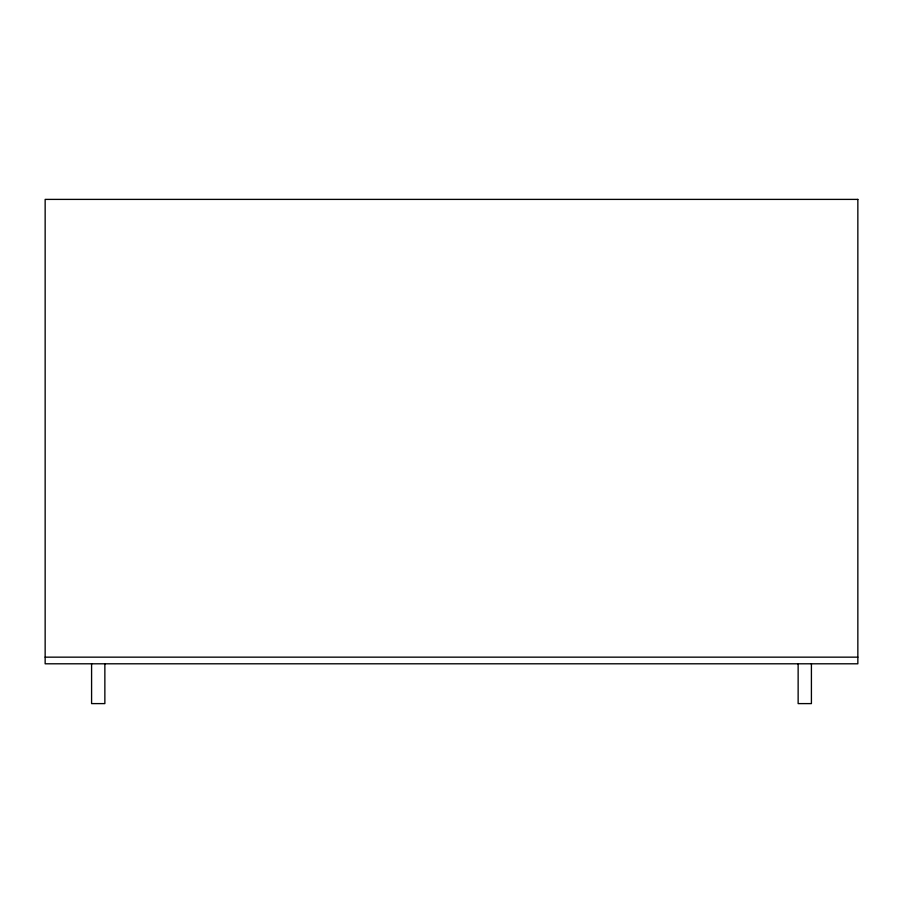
<?xml version="1.0" encoding="UTF-8"?>
<svg xmlns="http://www.w3.org/2000/svg" width="903" height="903" viewBox="0 0 903 903"><rect width="100%" height="100%" fill="white"/><g stroke="black" fill="none" stroke-linecap="round" stroke-linejoin="round"><path stroke-width="1.35" d="M45.15 657.158L857.85 657.158M811.413 663.795L811.413 703.606L798.139 703.606L798.139 663.795M104.861 663.795L104.861 703.606L91.587 703.606L91.587 663.795M857.85 199.394L45.15 199.394L45.15 663.795L857.85 663.795L857.85 199.394"/></g></svg>
